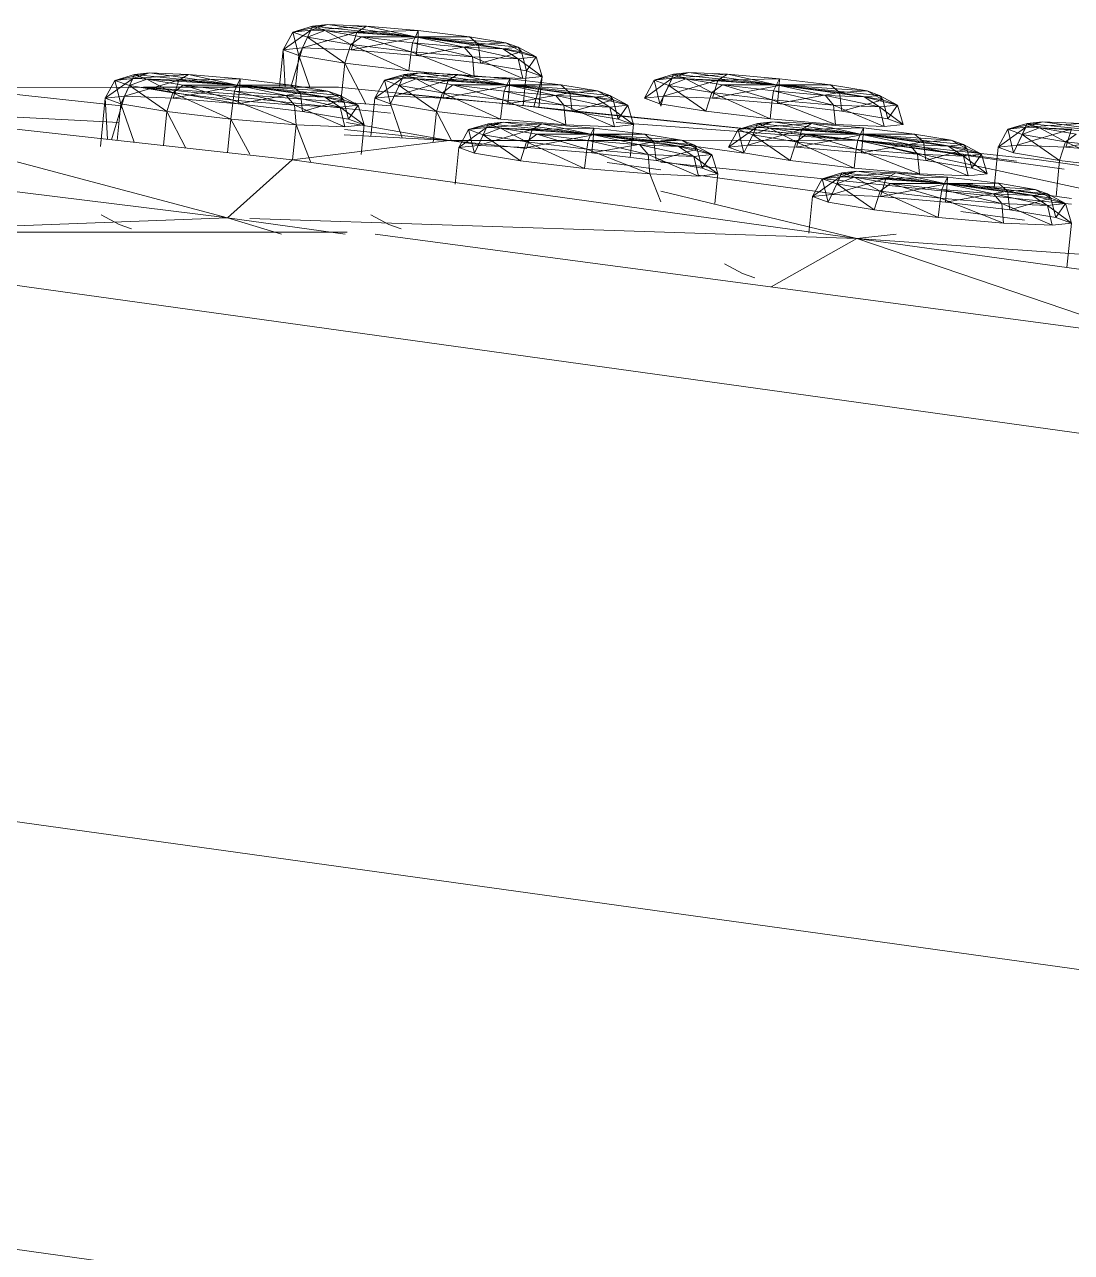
# Model space of a CAD drawing. Extents: x 4834 to 83801, y -13735 to 32221.
# Drawn here: x 13860.249 to 13861.858, y -12475.662 to -12473.776 of the extents above; entities that cross this region are included whole.
import ezdxf

# ---------------------------------------------------------------- set-up
doc = ezdxf.new("R2010")
doc.units = 0
doc.header["$LTSCALE"] = 8
doc.header["$MEASUREMENT"] = 0
doc.layers.add('ELEVATION', color=7, linetype='Continuous', lineweight=25, true_color=0xdda54b)
doc.layers.add('G-IMPT', color=8, linetype='Continuous', lineweight=9)
doc.layers.add('I-FURN', color=30, linetype='Continuous', lineweight=9)

# ---------------------------------------------------------------- blocks, each defined once
blk = doc.blocks.new('Captain_Kirk_simplified_chair_2_22296 - Captain_Kirk_simplified_chair_2_22296-V42-Section 1')
at = {"layer": 'G-IMPT'}
for p, q in [((1110.3626, 22.7533), (1110.3201, 22.7228)), ((1110.3883, 22.7618), (1110.3349, 22.7503)), ((1110.3649, 22.7593), (1110.3349, 22.7503)), ((1110.3626, 22.7533), (1110.3349, 22.7503)), ((1110.3626, 22.7533), (1110.3495, 22.7259)), ((1110.3649, 22.7593), (1110.3573, 22.7422)), ((1110.3838, 22.7524), (1110.3573, 22.7422)), ((1110.3883, 22.7618), (1110.3626, 22.7533)), ((1110.4479, 22.7593), (1110.3626, 22.7533)), ((1110.433, 22.7503), (1110.3626, 22.7533)), ((1110.3883, 22.7618), (1110.3649, 22.7593)), ((1110.5231, 22.7431), (1110.3649, 22.7593)), ((1110.3649, 22.7593), (1110.3838, 22.7524)), ((1110.5231, 22.7431), (1110.3838, 22.7524)), ((1110.3838, 22.7524), (1110.4401, 22.743)), ((1110.3838, 22.7524), (1110.4238, 22.7311)), ((1110.4479, 22.7593), (1110.3883, 22.7618)), ((1110.5231, 22.7431), (1110.3883, 22.7618)), ((1110.4479, 22.7593), (1110.433, 22.7503)), ((1110.5276, 22.7525), (1110.433, 22.7503)), ((1110.5276, 22.7525), (1110.4479, 22.7593)), ((1110.5231, 22.7431), (1110.4479, 22.7593)), ((1110.5231, 22.7431), (1110.5276, 22.7525)), ((1110.5276, 22.7525), (1110.5272, 22.7423)), ((1110.6061, 22.7431), (1110.5276, 22.7525)), ((1110.3349, 22.7503), (1110.3201, 22.7228)), ((1110.3349, 22.7503), (1110.3573, 22.7422)), ((1110.3349, 22.7503), (1110.3439, 22.7141)), ((1110.3573, 22.7422), (1110.3439, 22.7141)), ((1110.433, 22.7503), (1110.3495, 22.7259)), ((1110.3573, 22.7422), (1110.4238, 22.7311)), ((1110.3573, 22.7422), (1110.4146, 22.7024)), ((1110.4401, 22.743), (1110.4238, 22.7311)), ((1110.433, 22.7503), (1110.4244, 22.7228)), ((1110.5272, 22.7423), (1110.4244, 22.7228)), ((1110.5272, 22.7423), (1110.433, 22.7503)), ((1110.5231, 22.7431), (1110.4401, 22.743)), ((1110.4401, 22.743), (1110.5186, 22.7337)), ((1110.4401, 22.743), (1110.5166, 22.7201)), ((1110.5186, 22.7337), (1110.5166, 22.7201)), ((1110.5231, 22.7431), (1110.5186, 22.7337)), ((1110.5186, 22.7337), (1110.5983, 22.7268)), ((1110.5186, 22.7337), (1110.6108, 22.712)), ((1110.5231, 22.7431), (1110.6061, 22.7431)), ((1110.5231, 22.7431), (1110.5983, 22.7268)), ((1110.5231, 22.7431), (1110.6578, 22.7244)), ((1110.5231, 22.7431), (1110.6813, 22.7269)), ((1110.5231, 22.7431), (1110.6623, 22.7337)), ((1110.5272, 22.7423), (1110.5246, 22.7142)), ((1110.6061, 22.7431), (1110.5272, 22.7423)), ((1110.62, 22.7312), (1110.5272, 22.7423)), ((1110.6061, 22.7431), (1110.6623, 22.7337)), ((1110.6061, 22.7431), (1110.62, 22.7312)), ((1110.6623, 22.7337), (1110.62, 22.7312)), ((1110.6813, 22.7269), (1110.6623, 22.7337)), ((1110.6623, 22.7337), (1110.6865, 22.7201)), ((1110.3201, 22.7228), (1110.3144, 22.6669)), ((1110.3495, 22.7259), (1110.3201, 22.7228)), ((1110.3201, 22.7228), (1110.3439, 22.7141)), ((1110.3201, 22.7228), (1110.3232, 22.6655)), ((1110.3495, 22.7259), (1110.3318, 22.6655)), ((1110.3439, 22.7141), (1110.339, 22.6655)), ((1110.3439, 22.7141), (1110.4146, 22.7024)), ((1110.3439, 22.7141), (1110.3607, 22.6655)), ((1110.4244, 22.7228), (1110.3495, 22.7259)), ((1110.4238, 22.7311), (1110.4146, 22.7024)), ((1110.4238, 22.7311), (1110.5166, 22.7201)), ((1110.4238, 22.7311), (1110.5133, 22.6906)), ((1110.5246, 22.7142), (1110.4244, 22.7228)), ((1110.5166, 22.7201), (1110.5133, 22.6906)), ((1110.5166, 22.7201), (1110.6108, 22.712)), ((1110.5166, 22.7201), (1110.6136, 22.682)), ((1110.62, 22.7312), (1110.5246, 22.7142)), ((1110.6233, 22.7024), (1110.5246, 22.7142)), ((1110.5983, 22.7268), (1110.6578, 22.7244)), ((1110.5983, 22.7268), (1110.6108, 22.712)), ((1110.5983, 22.7268), (1110.6812, 22.709)), ((1110.62, 22.7312), (1110.6865, 22.7201)), ((1110.62, 22.7312), (1110.6233, 22.7024)), ((1110.6865, 22.7201), (1110.6233, 22.7024)), ((1110.6578, 22.7244), (1110.6813, 22.7269)), ((1110.6578, 22.7244), (1110.6812, 22.709)), ((1110.6578, 22.7244), (1110.7089, 22.712)), ((1110.6813, 22.7269), (1110.7089, 22.712)), ((1110.6813, 22.7269), (1110.6865, 22.7201)), ((1110.7089, 22.712), (1110.6865, 22.7201)), ((1110.6865, 22.7201), (1110.6941, 22.6907)), ((1110.4146, 22.7024), (1110.4086, 22.6429)), ((1110.4146, 22.7024), (1110.5133, 22.6906)), ((1110.4146, 22.7024), (1110.4471, 22.64)), ((1110.6108, 22.712), (1110.6812, 22.709)), ((1110.6108, 22.712), (1110.6136, 22.682)), ((1110.6108, 22.712), (1110.6884, 22.6789)), ((1110.6233, 22.7024), (1110.6941, 22.6907)), ((1110.6812, 22.709), (1110.7089, 22.712)), ((1110.6812, 22.709), (1110.6884, 22.6789)), ((1110.6812, 22.709), (1110.7179, 22.682)), ((1110.7089, 22.712), (1110.6941, 22.6907)), ((1110.7089, 22.712), (1110.7179, 22.682)), ((1110.0889, 22.679), (1110.0463, 22.6485)), ((1110.0612, 22.676), (1110.0463, 22.6485)), ((1110.1146, 22.6875), (1110.0612, 22.676)), ((1110.0912, 22.685), (1110.0612, 22.676)), ((1110.0889, 22.679), (1110.0612, 22.676)), ((1110.0612, 22.676), (1110.0836, 22.6679)), ((1110.0612, 22.676), (1110.0702, 22.6399)), ((1110.0889, 22.679), (1110.0758, 22.6517)), ((1110.1593, 22.6761), (1110.0758, 22.6517)), ((1110.0912, 22.685), (1110.0836, 22.6679)), ((1110.1101, 22.6781), (1110.0836, 22.6679)), ((1110.1146, 22.6875), (1110.0889, 22.679)), ((1110.1742, 22.685), (1110.0889, 22.679)), ((1110.1593, 22.6761), (1110.0889, 22.679)), ((1110.1146, 22.6875), (1110.0912, 22.685)), ((1110.2494, 22.6688), (1110.0912, 22.685)), ((1110.0912, 22.685), (1110.1101, 22.6781)), ((1110.2494, 22.6688), (1110.1101, 22.6781)), ((1110.1101, 22.6781), (1110.1664, 22.6688)), ((1110.1101, 22.6781), (1110.1501, 22.6569)), ((1110.1742, 22.685), (1110.1146, 22.6875)), ((1110.2494, 22.6688), (1110.1146, 22.6875)), ((1110.1593, 22.6761), (1110.1507, 22.6485)), ((1110.1742, 22.685), (1110.1593, 22.6761)), ((1110.2539, 22.6782), (1110.1593, 22.6761)), ((1110.2535, 22.668), (1110.1593, 22.6761)), ((1110.2539, 22.6782), (1110.1742, 22.685)), ((1110.2494, 22.6688), (1110.1742, 22.685)), ((1110.2494, 22.6688), (1110.2539, 22.6782)), ((1110.2539, 22.6782), (1110.2535, 22.668)), ((1110.3324, 22.6689), (1110.2539, 22.6782)), ((1110.5034, 22.6792), (1110.4608, 22.6487)), ((1110.4757, 22.6762), (1110.4608, 22.6487)), ((1110.5291, 22.6877), (1110.4757, 22.6762)), ((1110.5057, 22.6852), (1110.4757, 22.6762)), ((1110.5034, 22.6792), (1110.4757, 22.6762)), ((1110.4757, 22.6762), (1110.4981, 22.6681)), ((1110.4757, 22.6762), (1110.4847, 22.6401)), ((1110.5034, 22.6792), (1110.4903, 22.6519)), ((1110.5737, 22.6763), (1110.4903, 22.6519)), ((1110.5057, 22.6852), (1110.4981, 22.6681)), ((1110.5246, 22.6783), (1110.4981, 22.6681)), ((1110.5291, 22.6877), (1110.5034, 22.6792)), ((1110.5886, 22.6852), (1110.5034, 22.6792)), ((1110.5737, 22.6763), (1110.5034, 22.6792)), ((1110.5291, 22.6877), (1110.5057, 22.6852)), ((1110.6639, 22.669), (1110.5057, 22.6852)), ((1110.5057, 22.6852), (1110.5246, 22.6783)), ((1110.5133, 22.6906), (1110.6136, 22.682)), ((1110.6639, 22.669), (1110.5246, 22.6783)), ((1110.5246, 22.6783), (1110.5809, 22.669)), ((1110.5246, 22.6783), (1110.5646, 22.657)), ((1110.5886, 22.6852), (1110.5291, 22.6877)), ((1110.6639, 22.669), (1110.5291, 22.6877)), ((1110.5737, 22.6763), (1110.5652, 22.6487)), ((1110.5886, 22.6852), (1110.5737, 22.6763)), ((1110.6683, 22.6784), (1110.5737, 22.6763)), ((1110.668, 22.6682), (1110.5737, 22.6763)), ((1110.6683, 22.6784), (1110.5886, 22.6852)), ((1110.6639, 22.669), (1110.5886, 22.6852)), ((1110.6136, 22.682), (1110.6884, 22.6789)), ((1110.6639, 22.669), (1110.6683, 22.6784)), ((1110.6683, 22.6784), (1110.668, 22.6682)), ((1110.7468, 22.669), (1110.6683, 22.6784)), ((1110.6884, 22.6789), (1110.7179, 22.682)), ((1110.6941, 22.6907), (1110.6887, 22.6374)), ((1110.7179, 22.682), (1110.6941, 22.6907)), ((1110.7179, 22.682), (1110.705, 22.6354)), ((1110.7179, 22.682), (1110.7131, 22.6345)), ((1110.9179, 22.6794), (1110.8753, 22.6489)), ((1110.8902, 22.6764), (1110.8753, 22.6489)), ((1110.9436, 22.6879), (1110.8902, 22.6764)), ((1110.9202, 22.6854), (1110.8902, 22.6764)), ((1110.9179, 22.6794), (1110.8902, 22.6764)), ((1110.8902, 22.6764), (1110.9126, 22.6683)), ((1110.8902, 22.6764), (1110.8991, 22.6402)), ((1110.9179, 22.6794), (1110.9048, 22.652)), ((1110.9882, 22.6764), (1110.9048, 22.652)), ((1110.9202, 22.6854), (1110.9126, 22.6683)), ((1110.9391, 22.6785), (1110.9126, 22.6683)), ((1110.9436, 22.6879), (1110.9179, 22.6794)), ((1111.0031, 22.6854), (1110.9179, 22.6794)), ((1110.9882, 22.6764), (1110.9179, 22.6794)), ((1110.9436, 22.6879), (1110.9202, 22.6854)), ((1111.0783, 22.6692), (1110.9202, 22.6854)), ((1110.9202, 22.6854), (1110.9391, 22.6785)), ((1111.0783, 22.6692), (1110.9391, 22.6785)), ((1110.9391, 22.6785), (1110.9954, 22.6691)), ((1110.9391, 22.6785), (1110.9791, 22.6572)), ((1111.0031, 22.6854), (1110.9436, 22.6879)), ((1111.0783, 22.6692), (1110.9436, 22.6879)), ((1110.9882, 22.6764), (1110.9797, 22.6489)), ((1111.0031, 22.6854), (1110.9882, 22.6764)), ((1111.0828, 22.6786), (1110.9882, 22.6764)), ((1111.0824, 22.6684), (1110.9882, 22.6764)), ((1111.0828, 22.6786), (1111.0031, 22.6854)), ((1111.0783, 22.6692), (1111.0031, 22.6854)), ((1111.0783, 22.6692), (1111.0828, 22.6786)), ((1111.0828, 22.6786), (1111.0824, 22.6684)), ((1111.1613, 22.6692), (1111.0828, 22.6786)), ((1110.1054, 22.6654), (1109.8058, 22.6653)), ((1110.0711, 22.6371), (1109.8058, 22.6653)), ((1110.0836, 22.6679), (1110.0702, 22.6399)), ((1110.0836, 22.6679), (1110.1501, 22.6569)), ((1110.0836, 22.6679), (1110.1409, 22.6281)), ((1110.1054, 22.6654), (1110.4049, 22.6655)), ((1110.2509, 22.6401), (1110.1054, 22.6654)), ((1110.4851, 22.6258), (1110.1054, 22.6654)), ((1110.1054, 22.6654), (1110.4857, 22.6371)), ((1110.1664, 22.6688), (1110.1501, 22.6569)), ((1110.2535, 22.668), (1110.1507, 22.6485)), ((1110.2494, 22.6688), (1110.1664, 22.6688)), ((1110.1664, 22.6688), (1110.2449, 22.6594)), ((1110.1664, 22.6688), (1110.2429, 22.6458)), ((1110.2449, 22.6594), (1110.2429, 22.6458)), ((1110.2494, 22.6688), (1110.2449, 22.6594)), ((1110.2449, 22.6594), (1110.3246, 22.6526)), ((1110.2449, 22.6594), (1110.3371, 22.6377)), ((1110.2494, 22.6688), (1110.3324, 22.6689)), ((1110.2494, 22.6688), (1110.3246, 22.6526)), ((1110.2494, 22.6688), (1110.3841, 22.6501)), ((1110.2494, 22.6688), (1110.4076, 22.6526)), ((1110.2494, 22.6688), (1110.3886, 22.6595)), ((1110.2535, 22.668), (1110.2509, 22.64)), ((1110.3324, 22.6689), (1110.2535, 22.668)), ((1110.3463, 22.6569), (1110.2535, 22.668)), ((1110.3324, 22.6689), (1110.3886, 22.6595)), ((1110.3324, 22.6689), (1110.3463, 22.6569)), ((1110.3886, 22.6595), (1110.3463, 22.6569)), ((1110.4076, 22.6526), (1110.3886, 22.6595)), ((1110.3886, 22.6595), (1110.4128, 22.6459)), ((1110.6879, 22.6375), (1110.4049, 22.6655)), ((1110.4981, 22.6681), (1110.4847, 22.6401)), ((1110.4981, 22.6681), (1110.5646, 22.657)), ((1110.4981, 22.6681), (1110.5554, 22.6283)), ((1110.5646, 22.657), (1110.5554, 22.6283)), ((1110.5809, 22.669), (1110.5646, 22.657)), ((1110.5646, 22.657), (1110.6574, 22.646)), ((1110.5646, 22.657), (1110.6541, 22.6165)), ((1110.668, 22.6682), (1110.5652, 22.6487)), ((1110.6639, 22.669), (1110.5809, 22.669)), ((1110.5809, 22.669), (1110.6594, 22.6596)), ((1110.5809, 22.669), (1110.6574, 22.646)), ((1110.6594, 22.6596), (1110.6574, 22.646)), ((1110.6639, 22.669), (1110.6594, 22.6596)), ((1110.6594, 22.6596), (1110.7391, 22.6528)), ((1110.6594, 22.6596), (1110.7516, 22.6379)), ((1110.6639, 22.669), (1110.7468, 22.669)), ((1110.6639, 22.669), (1110.7391, 22.6528)), ((1110.6639, 22.669), (1110.7986, 22.6503)), ((1110.6639, 22.669), (1110.8221, 22.6528)), ((1110.6639, 22.669), (1110.8031, 22.6597)), ((1110.668, 22.6682), (1110.6654, 22.6401)), ((1110.7607, 22.6571), (1110.6654, 22.6401)), ((1110.7468, 22.669), (1110.668, 22.6682)), ((1110.7607, 22.6571), (1110.668, 22.6682)), ((1110.7468, 22.669), (1110.8031, 22.6597)), ((1110.7468, 22.669), (1110.7607, 22.6571)), ((1110.8031, 22.6597), (1110.7607, 22.6571)), ((1110.7607, 22.6571), (1110.8273, 22.6461)), ((1110.7607, 22.6571), (1110.7641, 22.6284)), ((1110.8221, 22.6528), (1110.8031, 22.6597)), ((1110.8031, 22.6597), (1110.8273, 22.6461)), ((1110.9126, 22.6683), (1110.8991, 22.6402)), ((1110.9126, 22.6683), (1110.9791, 22.6572)), ((1110.9126, 22.6683), (1110.9699, 22.6285)), ((1110.9791, 22.6572), (1110.9699, 22.6285)), ((1110.9954, 22.6691), (1110.9791, 22.6572)), ((1110.9791, 22.6572), (1111.0718, 22.6462)), ((1110.9791, 22.6572), (1111.0686, 22.6167)), ((1111.0824, 22.6684), (1110.9797, 22.6489)), ((1111.0783, 22.6692), (1110.9954, 22.6691)), ((1110.9954, 22.6691), (1111.0739, 22.6598)), ((1110.9954, 22.6691), (1111.0718, 22.6462)), ((1111.0739, 22.6598), (1111.0718, 22.6462)), ((1111.0783, 22.6692), (1111.0739, 22.6598)), ((1111.0739, 22.6598), (1111.1536, 22.653)), ((1111.0739, 22.6598), (1111.1661, 22.6381)), ((1111.0783, 22.6692), (1111.1613, 22.6692)), ((1111.0783, 22.6692), (1111.1536, 22.653)), ((1111.0783, 22.6692), (1111.2131, 22.6505)), ((1111.0783, 22.6692), (1111.2365, 22.653)), ((1111.0783, 22.6692), (1111.2176, 22.6599)), ((1111.0824, 22.6684), (1111.0799, 22.6403)), ((1111.1752, 22.6573), (1111.0799, 22.6403)), ((1111.1613, 22.6692), (1111.0824, 22.6684)), ((1111.1752, 22.6573), (1111.0824, 22.6684)), ((1111.1613, 22.6692), (1111.2176, 22.6599)), ((1111.1613, 22.6692), (1111.1752, 22.6573)), ((1111.2176, 22.6599), (1111.1752, 22.6573)), ((1111.1752, 22.6573), (1111.2417, 22.6462)), ((1111.1752, 22.6573), (1111.1786, 22.6286)), ((1111.2365, 22.653), (1111.2176, 22.6599)), ((1111.2176, 22.6599), (1111.2417, 22.6462)), ((1110.0463, 22.6485), (1110.0389, 22.5746)), ((1110.0758, 22.6517), (1110.0463, 22.6485)), ((1110.0463, 22.6485), (1110.0702, 22.6399)), ((1110.0463, 22.6485), (1110.0499, 22.5855)), ((1110.0758, 22.6517), (1110.0562, 22.5847)), ((1110.0702, 22.6399), (1110.0645, 22.5838)), ((1110.0702, 22.6399), (1110.1409, 22.6281)), ((1110.0702, 22.6399), (1110.0906, 22.5809)), ((1110.1507, 22.6485), (1110.0758, 22.6517)), ((1110.1501, 22.6569), (1110.1409, 22.6281)), ((1110.1501, 22.6569), (1110.2429, 22.6458)), ((1110.1501, 22.6569), (1110.2396, 22.6163)), ((1110.2509, 22.64), (1110.1507, 22.6485)), ((1110.2429, 22.6458), (1110.2396, 22.6163)), ((1110.2429, 22.6458), (1110.3371, 22.6377)), ((1110.2429, 22.6458), (1110.3399, 22.6077)), ((1110.3463, 22.6569), (1110.2509, 22.64)), ((1110.3496, 22.6282), (1110.2509, 22.64)), ((1110.3246, 22.6526), (1110.3841, 22.6501)), ((1110.3246, 22.6526), (1110.3371, 22.6377)), ((1110.3246, 22.6526), (1110.4075, 22.6348)), ((1110.3463, 22.6569), (1110.4128, 22.6459)), ((1110.3463, 22.6569), (1110.3496, 22.6282)), ((1110.4128, 22.6459), (1110.3496, 22.6282)), ((1110.3841, 22.6501), (1110.4076, 22.6526)), ((1110.3841, 22.6501), (1110.4075, 22.6348)), ((1110.3841, 22.6501), (1110.4352, 22.6378)), ((1110.4076, 22.6526), (1110.4352, 22.6378)), ((1110.4076, 22.6526), (1110.4128, 22.6459)), ((1110.4352, 22.6378), (1110.4128, 22.6459)), ((1110.4128, 22.6459), (1110.4204, 22.6164)), ((1110.4608, 22.6487), (1110.4549, 22.5902)), ((1110.4903, 22.6519), (1110.4608, 22.6487)), ((1110.4608, 22.6487), (1110.4847, 22.6401)), ((1110.4847, 22.6401), (1110.5554, 22.6283)), ((1110.4847, 22.6401), (1110.5028, 22.5876)), ((1110.5652, 22.6487), (1110.4903, 22.6519)), ((1110.5652, 22.6491), (1110.4978, 22.656)), ((1110.6654, 22.6401), (1110.5652, 22.6487)), ((1110.6574, 22.646), (1110.6541, 22.6165)), ((1110.6574, 22.646), (1110.7516, 22.6379)), ((1110.6574, 22.646), (1110.7543, 22.6079)), ((1110.7641, 22.6284), (1110.6654, 22.6401)), ((1110.7391, 22.6528), (1110.7986, 22.6503)), ((1110.7391, 22.6528), (1110.7516, 22.6379)), ((1110.7391, 22.6528), (1110.822, 22.635)), ((1110.8273, 22.6461), (1110.7641, 22.6284)), ((1110.7986, 22.6503), (1110.8221, 22.6528)), ((1110.7986, 22.6503), (1110.822, 22.635)), ((1110.7986, 22.6503), (1110.8497, 22.638)), ((1110.8221, 22.6528), (1110.8497, 22.638)), ((1110.8221, 22.6528), (1110.8273, 22.6461)), ((1110.8497, 22.638), (1110.8273, 22.6461)), ((1110.8273, 22.6461), (1110.8348, 22.6166)), ((1110.9048, 22.652), (1110.8753, 22.6489)), ((1110.8753, 22.6489), (1110.8991, 22.6402)), ((1110.8991, 22.6402), (1110.9699, 22.6285)), ((1110.8991, 22.6402), (1110.9003, 22.637)), ((1110.9048, 22.652), (1110.9003, 22.6366)), ((1110.9797, 22.6489), (1110.9048, 22.652)), ((1111.0799, 22.6403), (1110.9797, 22.6489)), ((1111.0718, 22.6462), (1111.0686, 22.6167)), ((1111.0718, 22.6462), (1111.1661, 22.6381)), ((1111.0718, 22.6462), (1111.1688, 22.6081)), ((1111.1786, 22.6286), (1111.0799, 22.6403)), ((1111.1536, 22.653), (1111.2131, 22.6505)), ((1111.1536, 22.653), (1111.1661, 22.6381)), ((1111.1536, 22.653), (1111.2364, 22.6352)), ((1111.2417, 22.6462), (1111.1786, 22.6286)), ((1111.2131, 22.6505), (1111.2365, 22.653)), ((1111.2131, 22.6505), (1111.2364, 22.6352)), ((1111.2131, 22.6505), (1111.2641, 22.6381)), ((1111.2365, 22.653), (1111.2641, 22.6381)), ((1111.2365, 22.653), (1111.2417, 22.6462)), ((1111.2641, 22.6381), (1111.2417, 22.6462)), ((1111.2417, 22.6462), (1111.2493, 22.6168)), ((1110.2344, 22.4648), (1109.5855, 22.6371)), ((1110.3335, 22.5539), (1109.5855, 22.6371)), ((1109.5855, 22.6371), (1110.0673, 22.6111)), ((1110.1409, 22.6281), (1110.1357, 22.5759)), ((1110.1409, 22.6281), (1110.2396, 22.6163)), ((1110.1409, 22.6281), (1110.1701, 22.5721)), ((1110.3371, 22.6377), (1110.4075, 22.6348)), ((1110.3371, 22.6377), (1110.3399, 22.6077)), ((1110.3371, 22.6377), (1110.4147, 22.6046)), ((1110.3496, 22.6282), (1110.4204, 22.6164)), ((1110.4075, 22.6348), (1110.4352, 22.6378)), ((1110.4075, 22.6348), (1110.4147, 22.6046)), ((1110.4075, 22.6348), (1110.4442, 22.6078)), ((1110.4352, 22.6378), (1110.4204, 22.6164)), ((1110.4352, 22.6378), (1110.4442, 22.6078)), ((1110.5554, 22.6283), (1110.5506, 22.5807)), ((1110.5554, 22.6283), (1110.6541, 22.6165)), ((1110.5554, 22.6283), (1110.5791, 22.5828)), ((1111.2011, 22.584), (1110.6879, 22.6375)), ((1110.7516, 22.6379), (1110.822, 22.635)), ((1110.7516, 22.6379), (1110.7543, 22.6079)), ((1110.7516, 22.6379), (1110.8292, 22.6048)), ((1111.2011, 22.584), (1110.7641, 22.6287)), ((1110.7641, 22.6284), (1110.8348, 22.6166)), ((1110.822, 22.635), (1110.8497, 22.638)), ((1110.822, 22.635), (1110.8292, 22.6048)), ((1110.822, 22.635), (1110.8587, 22.608)), ((1110.8497, 22.638), (1110.8348, 22.6166)), ((1110.8497, 22.638), (1110.8587, 22.608)), ((1110.9699, 22.6285), (1111.0686, 22.6167)), ((1111.1661, 22.6381), (1111.2364, 22.6352)), ((1111.1661, 22.6381), (1111.1688, 22.6081)), ((1111.1661, 22.6381), (1111.2437, 22.605)), ((1111.1786, 22.6286), (1111.2493, 22.6168)), ((1111.2364, 22.6352), (1111.2641, 22.6381)), ((1111.2364, 22.6352), (1111.2437, 22.605)), ((1111.2364, 22.6352), (1111.2732, 22.6082)), ((1111.2641, 22.6381), (1111.2493, 22.6168)), ((1111.2641, 22.6381), (1111.2732, 22.6082)), ((1110.2396, 22.6163), (1110.2344, 22.5649)), ((1110.2396, 22.6163), (1110.3399, 22.6077)), ((1110.2396, 22.6163), (1110.2685, 22.5629)), ((1110.3399, 22.6077), (1110.3344, 22.5539)), ((1110.3399, 22.6077), (1110.4147, 22.6046)), ((1110.3399, 22.6077), (1110.3626, 22.5499)), ((1110.5753, 22.5837), (1110.4143, 22.6008)), ((1110.4147, 22.6046), (1110.4442, 22.6078)), ((1110.5753, 22.5837), (1110.4171, 22.6112)), ((1110.4442, 22.6078), (1110.4204, 22.6164)), ((1110.4442, 22.6078), (1110.4396, 22.5622)), ((1110.6326, 22.6035), (1110.59, 22.573)), ((1110.6049, 22.6005), (1110.59, 22.573)), ((1110.6583, 22.612), (1110.6049, 22.6005)), ((1110.6349, 22.6095), (1110.6049, 22.6005)), ((1110.6326, 22.6035), (1110.6049, 22.6005)), ((1110.6049, 22.6005), (1110.6273, 22.5924)), ((1110.6049, 22.6005), (1110.6139, 22.5644)), ((1110.6326, 22.6035), (1110.6195, 22.5762)), ((1110.7029, 22.6006), (1110.6195, 22.5762)), ((1110.6349, 22.6095), (1110.6273, 22.5924)), ((1110.6538, 22.6026), (1110.6273, 22.5924)), ((1110.6583, 22.612), (1110.6326, 22.6035)), ((1110.7178, 22.6095), (1110.6326, 22.6035)), ((1110.7029, 22.6006), (1110.6326, 22.6035)), ((1110.6583, 22.612), (1110.6349, 22.6095)), ((1110.7931, 22.5933), (1110.6349, 22.6095)), ((1110.6349, 22.6095), (1110.6538, 22.6026)), ((1110.7931, 22.5933), (1110.6538, 22.6026)), ((1110.6538, 22.6026), (1110.7101, 22.5933)), ((1110.6538, 22.6026), (1110.6938, 22.5814)), ((1110.6541, 22.6165), (1110.7543, 22.6079)), ((1110.7178, 22.6095), (1110.6583, 22.612)), ((1110.7931, 22.5933), (1110.6583, 22.612)), ((1110.7029, 22.6006), (1110.6944, 22.573)), ((1110.7178, 22.6095), (1110.7029, 22.6006)), ((1110.7975, 22.6027), (1110.7029, 22.6006)), ((1110.7972, 22.5925), (1110.7029, 22.6006)), ((1110.7975, 22.6027), (1110.7178, 22.6095)), ((1110.7931, 22.5933), (1110.7178, 22.6095)), ((1110.7543, 22.6079), (1110.8292, 22.6048)), ((1110.7931, 22.5933), (1110.7975, 22.6027)), ((1110.7975, 22.6027), (1110.7972, 22.5925)), ((1110.876, 22.5934), (1110.7975, 22.6027)), ((1110.8292, 22.6048), (1110.8587, 22.608)), ((1110.8316, 22.6114), (1111.2011, 22.584)), ((1110.8587, 22.608), (1110.8348, 22.6166)), ((1110.8587, 22.608), (1110.8536, 22.5574)), ((1111.047, 22.6037), (1111.0045, 22.5732)), ((1111.0193, 22.6007), (1111.0045, 22.5732)), ((1111.0728, 22.6122), (1111.0193, 22.6007)), ((1111.0493, 22.6097), (1111.0193, 22.6007)), ((1111.047, 22.6037), (1111.0193, 22.6007)), ((1111.0193, 22.6007), (1111.0418, 22.5926)), ((1111.0193, 22.6007), (1111.0283, 22.5646)), ((1111.047, 22.6037), (1111.034, 22.5764)), ((1111.1174, 22.6008), (1111.034, 22.5764)), ((1111.0493, 22.6097), (1111.0418, 22.5926)), ((1111.0683, 22.6028), (1111.0418, 22.5926)), ((1111.0728, 22.6122), (1111.047, 22.6037)), ((1111.1323, 22.6097), (1111.047, 22.6037)), ((1111.1174, 22.6008), (1111.047, 22.6037)), ((1111.0728, 22.6122), (1111.0493, 22.6097)), ((1111.2075, 22.5935), (1111.0493, 22.6097)), ((1111.0493, 22.6097), (1111.0683, 22.6028)), ((1111.2075, 22.5935), (1111.0683, 22.6028)), ((1111.0683, 22.6028), (1111.1246, 22.5935)), ((1111.0683, 22.6028), (1111.1083, 22.5815)), ((1111.0686, 22.6167), (1111.1688, 22.6081)), ((1111.1323, 22.6097), (1111.0728, 22.6122)), ((1111.2075, 22.5935), (1111.0728, 22.6122)), ((1111.1174, 22.6008), (1111.1089, 22.5732)), ((1111.1323, 22.6097), (1111.1174, 22.6008)), ((1111.212, 22.6029), (1111.1174, 22.6008)), ((1111.2116, 22.5927), (1111.1174, 22.6008)), ((1111.212, 22.6029), (1111.1323, 22.6097)), ((1111.2075, 22.5935), (1111.1323, 22.6097)), ((1111.1688, 22.6081), (1111.2437, 22.605)), ((1111.2075, 22.5935), (1111.212, 22.6029)), ((1111.212, 22.6029), (1111.2116, 22.5927)), ((1111.2905, 22.5935), (1111.212, 22.6029)), ((1111.2437, 22.605), (1111.2732, 22.6082)), ((1111.2732, 22.6082), (1111.2493, 22.6168)), ((1111.4615, 22.6039), (1111.419, 22.5734)), ((1111.4338, 22.6009), (1111.419, 22.5734)), ((1111.4873, 22.6124), (1111.4338, 22.6009)), ((1111.4638, 22.6099), (1111.4338, 22.6009)), ((1111.4615, 22.6039), (1111.4338, 22.6009)), ((1111.4338, 22.6009), (1111.4562, 22.5928)), ((1111.4338, 22.6009), (1111.4428, 22.5647)), ((1111.4615, 22.6039), (1111.4485, 22.5765)), ((1111.5319, 22.6009), (1111.4485, 22.5765)), ((1111.4638, 22.6099), (1111.4562, 22.5928)), ((1111.4828, 22.603), (1111.4562, 22.5928)), ((1111.4873, 22.6124), (1111.4615, 22.6039)), ((1111.5468, 22.6099), (1111.4615, 22.6039)), ((1111.5319, 22.6009), (1111.4615, 22.6039)), ((1111.4873, 22.6124), (1111.4638, 22.6099)), ((1111.622, 22.5937), (1111.4638, 22.6099)), ((1111.4638, 22.6099), (1111.4828, 22.603)), ((1111.622, 22.5937), (1111.4828, 22.603)), ((1111.4828, 22.603), (1111.5391, 22.5936)), ((1111.4828, 22.603), (1111.5227, 22.5817)), ((1111.5468, 22.6099), (1111.4873, 22.6124)), ((1111.622, 22.5937), (1111.4873, 22.6124)), ((1111.5319, 22.6009), (1111.5233, 22.5734)), ((1110.3335, 22.5539), (1110.5753, 22.5837)), ((1110.4135, 22.5924), (1110.5753, 22.5837)), ((1110.5753, 22.5837), (1110.8883, 22.5839)), ((1110.6944, 22.5715), (1110.5753, 22.5837)), ((1110.6195, 22.5776), (1110.5753, 22.5837)), ((1110.6273, 22.5924), (1110.6139, 22.5644)), ((1110.6273, 22.5924), (1110.6938, 22.5814)), ((1110.6273, 22.5924), (1110.6846, 22.5526)), ((1110.7101, 22.5933), (1110.6938, 22.5814)), ((1110.7972, 22.5925), (1110.6944, 22.573)), ((1110.7931, 22.5933), (1110.7101, 22.5933)), ((1110.7101, 22.5933), (1110.7886, 22.5839)), ((1110.7101, 22.5933), (1110.7866, 22.5703)), ((1110.7886, 22.5839), (1110.7866, 22.5703)), ((1110.7931, 22.5933), (1110.7886, 22.5839)), ((1110.7886, 22.5839), (1110.8683, 22.5771)), ((1110.7886, 22.5839), (1110.8808, 22.5622)), ((1110.7931, 22.5933), (1110.876, 22.5934)), ((1110.7931, 22.5933), (1110.8683, 22.5771)), ((1110.7931, 22.5933), (1110.9278, 22.5746)), ((1110.7931, 22.5933), (1110.9513, 22.5771)), ((1110.7931, 22.5933), (1110.9323, 22.584)), ((1110.7972, 22.5925), (1110.7946, 22.5645)), ((1110.876, 22.5934), (1110.7972, 22.5925)), ((1110.8899, 22.5814), (1110.7972, 22.5925)), ((1110.8883, 22.5839), (1110.8252, 22.5904)), ((1110.876, 22.5934), (1110.9323, 22.584)), ((1110.876, 22.5934), (1110.8899, 22.5814)), ((1111.0283, 22.5644), (1110.8883, 22.5839)), ((1110.9323, 22.584), (1110.8899, 22.5814)), ((1110.9003, 22.5839), (1111.2011, 22.584)), ((1110.9513, 22.5771), (1110.9323, 22.584)), ((1110.9323, 22.584), (1110.9565, 22.5704)), ((1111.0418, 22.5926), (1111.0283, 22.5646)), ((1111.0418, 22.5926), (1111.1083, 22.5815)), ((1111.0418, 22.5926), (1111.0991, 22.5528)), ((1111.1246, 22.5935), (1111.1083, 22.5815)), ((1111.2116, 22.5927), (1111.1089, 22.5732)), ((1111.2075, 22.5935), (1111.1246, 22.5935)), ((1111.1246, 22.5935), (1111.2031, 22.5841)), ((1111.1246, 22.5935), (1111.201, 22.5705)), ((1111.2031, 22.5841), (1111.201, 22.5705)), ((1111.2011, 22.584), (1111.4787, 22.5544)), ((1111.5898, 22.5004), (1111.2011, 22.584)), ((1111.4473, 22.5517), (1111.2011, 22.584)), ((1111.5205, 22.5396), (1111.2011, 22.584)), ((1111.2075, 22.5935), (1111.2031, 22.5841)), ((1111.2031, 22.5841), (1111.2828, 22.5773)), ((1111.2031, 22.5841), (1111.2953, 22.5624)), ((1111.2075, 22.5935), (1111.2905, 22.5935)), ((1111.2075, 22.5935), (1111.2828, 22.5773)), ((1111.2075, 22.5935), (1111.3423, 22.5748)), ((1111.2075, 22.5935), (1111.3657, 22.5773)), ((1111.2075, 22.5935), (1111.3468, 22.5842)), ((1111.2116, 22.5927), (1111.2091, 22.5646)), ((1111.3044, 22.5816), (1111.2091, 22.5646)), ((1111.2905, 22.5935), (1111.2116, 22.5927)), ((1111.3044, 22.5816), (1111.2116, 22.5927)), ((1111.2905, 22.5935), (1111.3468, 22.5842)), ((1111.2905, 22.5935), (1111.3044, 22.5816)), ((1111.3468, 22.5842), (1111.3044, 22.5816)), ((1111.3044, 22.5816), (1111.3709, 22.5706)), ((1111.3044, 22.5816), (1111.3078, 22.5529)), ((1111.3657, 22.5773), (1111.3468, 22.5842)), ((1111.3468, 22.5842), (1111.3709, 22.5706)), ((1111.4562, 22.5928), (1111.4428, 22.5647)), ((1111.4562, 22.5928), (1111.5227, 22.5817)), ((1111.4562, 22.5928), (1111.5136, 22.553)), ((1111.5227, 22.5817), (1111.5136, 22.553)), ((1111.5391, 22.5936), (1111.5227, 22.5817)), ((1111.5227, 22.5817), (1111.6155, 22.5707)), ((1111.5227, 22.5817), (1111.6123, 22.5412)), ((1111.6261, 22.5929), (1111.5233, 22.5734)), ((1110.59, 22.573), (1110.5843, 22.5166)), ((1110.6195, 22.5762), (1110.59, 22.573)), ((1110.59, 22.573), (1110.6139, 22.5644)), ((1110.6139, 22.5644), (1110.6846, 22.5526)), ((1110.6944, 22.573), (1110.6195, 22.5762)), ((1110.6938, 22.5814), (1110.6846, 22.5526)), ((1110.6938, 22.5814), (1110.7866, 22.5703)), ((1110.6938, 22.5814), (1110.7833, 22.5408)), ((1110.7946, 22.5645), (1110.6944, 22.573)), ((1110.7866, 22.5703), (1110.7833, 22.5408)), ((1110.7866, 22.5703), (1110.8808, 22.5622)), ((1110.7866, 22.5703), (1110.8835, 22.5322)), ((1110.8899, 22.5814), (1110.7946, 22.5645)), ((1110.8933, 22.5527), (1110.7946, 22.5645)), ((1110.8683, 22.5771), (1110.9278, 22.5746)), ((1110.8683, 22.5771), (1110.8808, 22.5622)), ((1110.8683, 22.5771), (1110.9512, 22.5593)), ((1110.8899, 22.5814), (1110.9565, 22.5704)), ((1110.8899, 22.5814), (1110.8933, 22.5527)), ((1110.9565, 22.5704), (1110.8933, 22.5527)), ((1110.9278, 22.5746), (1110.9513, 22.5771)), ((1110.9278, 22.5746), (1110.9512, 22.5593)), ((1110.9278, 22.5746), (1110.9789, 22.5623)), ((1110.9513, 22.5771), (1110.9789, 22.5623)), ((1110.9513, 22.5771), (1110.9565, 22.5704)), ((1110.9789, 22.5623), (1110.9565, 22.5704)), ((1110.9565, 22.5704), (1110.964, 22.5409)), ((1111.034, 22.5764), (1111.0045, 22.5732)), ((1111.0045, 22.5732), (1111.0283, 22.5646)), ((1111.0283, 22.5646), (1111.0991, 22.5528)), ((1111.1089, 22.5732), (1111.034, 22.5764)), ((1111.1083, 22.5815), (1111.0991, 22.5528)), ((1111.1083, 22.5815), (1111.201, 22.5705)), ((1111.1083, 22.5815), (1111.1978, 22.541)), ((1111.2091, 22.5646), (1111.1089, 22.5732)), ((1111.201, 22.5705), (1111.1978, 22.541)), ((1111.201, 22.5705), (1111.2953, 22.5624)), ((1111.201, 22.5705), (1111.298, 22.5324)), ((1111.3078, 22.5529), (1111.2091, 22.5646)), ((1111.2828, 22.5773), (1111.3423, 22.5748)), ((1111.2828, 22.5773), (1111.2953, 22.5624)), ((1111.2828, 22.5773), (1111.3656, 22.5595)), ((1111.3709, 22.5706), (1111.3078, 22.5529)), ((1111.3423, 22.5748), (1111.3657, 22.5773)), ((1111.3423, 22.5748), (1111.3656, 22.5595)), ((1111.3423, 22.5748), (1111.3933, 22.5625)), ((1111.3657, 22.5773), (1111.3933, 22.5625)), ((1111.3657, 22.5773), (1111.3709, 22.5706)), ((1111.3933, 22.5625), (1111.3709, 22.5706)), ((1111.3709, 22.5706), (1111.3785, 22.5411)), ((1111.419, 22.5734), (1111.4127, 22.511)), ((1111.4485, 22.5765), (1111.419, 22.5734)), ((1111.419, 22.5734), (1111.4428, 22.5647)), ((1111.4428, 22.5647), (1111.5136, 22.553)), ((1111.5233, 22.5734), (1111.4485, 22.5765)), ((1111.6236, 22.5648), (1111.5233, 22.5734)), ((1110.2344, 22.4648), (1109.5245, 22.5528)), ((1110.2344, 22.4648), (1110.3335, 22.5539)), ((1111.202, 22.4333), (1110.3335, 22.5539)), ((1110.6846, 22.5526), (1110.7833, 22.5408)), ((1110.9003, 22.5386), (1110.8179, 22.55)), ((1110.8808, 22.5622), (1110.9512, 22.5593)), ((1110.8808, 22.5622), (1110.8835, 22.5322)), ((1110.8808, 22.5622), (1110.9584, 22.5291)), ((1110.8933, 22.5527), (1110.964, 22.5409)), ((1111.532, 22.4857), (1110.9003, 22.5504)), ((1110.9512, 22.5593), (1110.9789, 22.5623)), ((1110.9512, 22.5593), (1110.9584, 22.5291)), ((1110.9512, 22.5593), (1110.9879, 22.5323)), ((1110.9789, 22.5623), (1110.964, 22.5409)), ((1110.9789, 22.5623), (1110.9879, 22.5323)), ((1111.0991, 22.5528), (1111.1978, 22.541)), ((1111.2953, 22.5624), (1111.3656, 22.5595)), ((1111.2953, 22.5624), (1111.298, 22.5324)), ((1111.2953, 22.5624), (1111.3729, 22.5293)), ((1111.3078, 22.5529), (1111.3785, 22.5411)), ((1111.3656, 22.5595), (1111.3933, 22.5625)), ((1111.3656, 22.5595), (1111.3729, 22.5293)), ((1111.3656, 22.5595), (1111.4024, 22.5325)), ((1111.3933, 22.5625), (1111.3785, 22.5411)), ((1111.3933, 22.5625), (1111.4024, 22.5325)), ((1112.3471, 22.4338), (1111.4787, 22.5544)), ((1111.5136, 22.553), (1111.508, 22.4978)), ((1111.5136, 22.553), (1111.6123, 22.5412)), ((1110.7833, 22.5408), (1110.8835, 22.5322)), ((1110.8835, 22.5322), (1110.9584, 22.5291)), ((1110.8835, 22.5322), (1110.9003, 22.4896)), ((1111.1632, 22.5021), (1110.9576, 22.5306)), ((1110.9584, 22.5291), (1110.9879, 22.5323)), ((1110.9879, 22.5323), (1110.964, 22.5409)), ((1110.9879, 22.5323), (1110.9833, 22.4867)), ((1111.1762, 22.528), (1111.1337, 22.4975)), ((1111.1485, 22.525), (1111.1337, 22.4975)), ((1111.202, 22.5365), (1111.1485, 22.525)), ((1111.1786, 22.534), (1111.1485, 22.525)), ((1111.1762, 22.528), (1111.1485, 22.525)), ((1111.1485, 22.525), (1111.171, 22.5169)), ((1111.1485, 22.525), (1111.1576, 22.4889)), ((1111.1762, 22.528), (1111.1632, 22.5007)), ((1111.2466, 22.5251), (1111.1632, 22.5007)), ((1111.1786, 22.534), (1111.171, 22.5169)), ((1111.1975, 22.5271), (1111.171, 22.5169)), ((1111.202, 22.5365), (1111.1762, 22.528)), ((1111.2615, 22.534), (1111.1762, 22.528)), ((1111.2466, 22.5251), (1111.1762, 22.528)), ((1111.202, 22.5365), (1111.1786, 22.534)), ((1111.3367, 22.5178), (1111.1786, 22.534)), ((1111.1786, 22.534), (1111.1975, 22.5271)), ((1111.3367, 22.5178), (1111.1975, 22.5271)), ((1111.1975, 22.5271), (1111.2538, 22.5178)), ((1111.1975, 22.5271), (1111.2375, 22.5059)), ((1111.1978, 22.541), (1111.298, 22.5324)), ((1111.2615, 22.534), (1111.202, 22.5365)), ((1111.3367, 22.5178), (1111.202, 22.5365)), ((1111.2466, 22.5251), (1111.2381, 22.4975)), ((1111.2615, 22.534), (1111.2466, 22.5251)), ((1111.3412, 22.5272), (1111.2466, 22.5251)), ((1111.3408, 22.517), (1111.2466, 22.5251)), ((1111.3412, 22.5272), (1111.2615, 22.534)), ((1111.3367, 22.5178), (1111.2615, 22.534)), ((1111.298, 22.5324), (1111.3729, 22.5293)), ((1111.3367, 22.5178), (1111.3412, 22.5272)), ((1111.3412, 22.5272), (1111.3408, 22.517)), ((1111.4197, 22.5179), (1111.3412, 22.5272)), ((1111.3729, 22.5293), (1111.4024, 22.5325)), ((1111.4024, 22.5325), (1111.3785, 22.5411)), ((1111.171, 22.5169), (1111.1576, 22.4889)), ((1111.171, 22.5169), (1111.2375, 22.5059)), ((1111.171, 22.5169), (1111.2283, 22.4771)), ((1111.2538, 22.5178), (1111.2375, 22.5059)), ((1111.3408, 22.517), (1111.2381, 22.4975)), ((1111.3367, 22.5178), (1111.2538, 22.5178)), ((1111.2538, 22.5178), (1111.3323, 22.5084)), ((1111.2538, 22.5178), (1111.3302, 22.4948)), ((1111.3323, 22.5084), (1111.3302, 22.4948)), ((1111.3367, 22.5178), (1111.3323, 22.5084)), ((1111.3323, 22.5084), (1111.412, 22.5016)), ((1111.3323, 22.5084), (1111.4245, 22.4867)), ((1111.3367, 22.5178), (1111.4197, 22.5179)), ((1111.3367, 22.5178), (1111.412, 22.5016)), ((1111.3367, 22.5178), (1111.4715, 22.4991)), ((1111.3367, 22.5178), (1111.4949, 22.5016)), ((1111.3367, 22.5178), (1111.476, 22.5085)), ((1111.3408, 22.517), (1111.3383, 22.489)), ((1111.4197, 22.5179), (1111.3408, 22.517)), ((1111.4336, 22.5059), (1111.3408, 22.517)), ((1111.532, 22.4945), (1111.3691, 22.5171)), ((1111.4197, 22.5179), (1111.476, 22.5085)), ((1111.4197, 22.5179), (1111.4336, 22.5059)), ((1111.476, 22.5085), (1111.4336, 22.5059)), ((1111.4949, 22.5016), (1111.476, 22.5085)), ((1111.476, 22.5085), (1111.5001, 22.4949)), ((1111.202, 22.4333), (1110.9003, 22.5057)), ((1111.1337, 22.4975), (1111.128, 22.4411)), ((1111.1632, 22.5007), (1111.1337, 22.4975)), ((1111.1337, 22.4975), (1111.1576, 22.4889)), ((1111.1576, 22.4889), (1111.2283, 22.4771)), ((1111.2381, 22.4975), (1111.1632, 22.5007)), ((1111.2375, 22.5059), (1111.2283, 22.4771)), ((1111.2375, 22.5059), (1111.3302, 22.4948)), ((1111.2375, 22.5059), (1111.327, 22.4653)), ((1111.3383, 22.489), (1111.2381, 22.4975)), ((1111.3302, 22.4948), (1111.327, 22.4653)), ((1111.3302, 22.4948), (1111.4245, 22.4867)), ((1111.3302, 22.4948), (1111.4272, 22.4567)), ((1111.4336, 22.5059), (1111.3383, 22.489)), ((1111.437, 22.4772), (1111.3383, 22.489)), ((1111.412, 22.5016), (1111.4715, 22.4991)), ((1111.412, 22.5016), (1111.4245, 22.4867)), ((1111.412, 22.5016), (1111.4948, 22.4838)), ((1111.4336, 22.5059), (1111.5001, 22.4949)), ((1111.4336, 22.5059), (1111.437, 22.4772)), ((1111.5001, 22.4949), (1111.437, 22.4772)), ((1111.4715, 22.4991), (1111.4949, 22.5016)), ((1111.4715, 22.4991), (1111.4948, 22.4838)), ((1111.4715, 22.4991), (1111.5225, 22.4868)), ((1111.4949, 22.5016), (1111.5225, 22.4868)), ((1111.4949, 22.5016), (1111.5001, 22.4949)), ((1111.5225, 22.4868), (1111.5001, 22.4949)), ((1111.5001, 22.4949), (1111.5077, 22.4654)), ((1110.0403, 22.4694), (1110.0679, 22.4545)), ((1110.4548, 22.4696), (1110.4824, 22.4547)), ((1111.2283, 22.4771), (1111.327, 22.4653)), ((1111.4593, 22.461), (1111.3616, 22.4745)), ((1111.4245, 22.4867), (1111.4948, 22.4838)), ((1111.4245, 22.4867), (1111.4272, 22.4567)), ((1111.4245, 22.4867), (1111.5021, 22.4536)), ((1111.437, 22.4772), (1111.5077, 22.4654)), ((1111.4948, 22.4838), (1111.5225, 22.4868)), ((1111.4948, 22.4838), (1111.5021, 22.4536)), ((1111.4948, 22.4838), (1111.5316, 22.4568)), ((1111.5225, 22.4868), (1111.5077, 22.4654)), ((1111.5225, 22.4868), (1111.5316, 22.4568)), ((1110.2344, 22.4648), (1109.5679, 22.4397)), ((1110.0679, 22.4545), (1110.0869, 22.4477)), ((1110.415, 22.4397), (1110.2344, 22.4648)), ((1110.3175, 22.4397), (1110.2344, 22.4648)), ((1111.202, 22.4333), (1110.2685, 22.4637)), ((1110.4824, 22.4547), (1110.5014, 22.4479)), ((1111.327, 22.4653), (1111.4272, 22.4567)), ((1111.4272, 22.4567), (1111.5021, 22.4536)), ((1111.5021, 22.4536), (1111.5316, 22.4568)), ((1111.5316, 22.4568), (1111.5077, 22.4654)), ((1111.5316, 22.4568), (1111.5247, 22.3885)), ((1111.202, 22.4333), (1111.0701, 22.3586)), ((1111.202, 22.4333), (1111.2624, 22.4398)), ((1111.6473, 22.2816), (1111.202, 22.4333)), ((1111.8731, 22.3401), (1111.202, 22.4333)), ((1111.202, 22.4333), (1111.7067, 22.3975)), ((1110.9985, 22.3941), (1111.0261, 22.3792)), ((1111.0261, 22.3792), (1111.045, 22.3724))]:
    blk.add_line(p, q, dxfattribs=at)
at = {"layer": 'I-FURN'}
for p, q in [((1112.7841, 20.4804), (1098.6915, 22.4397)), ((1110.4185, 22.4426), (1109.3044, 22.4426)), ((1109.3454, 22.4397), (1116.5073, 21.444)), ((1116.9912, 21.5692), (1110.4613, 22.4397)), ((1114.4354, 20.9077), (1109.2633, 21.6268))]:
    blk.add_line(p, q, dxfattribs=at)

msp = doc.modelspace()

# ---------------------------------------------------------------- block references
at = {"layer": 'ELEVATION', "color": 6, "linetype": 'Continuous', "lineweight": 0}
msp.add_blockref('Captain_Kirk_simplified_chair_2_22296 - Captain_Kirk_simplified_chair_2_22296-V42-Section 1', (12750.32625, -12496.53771), dxfattribs=at)

doc.saveas('drawing.dxf')
